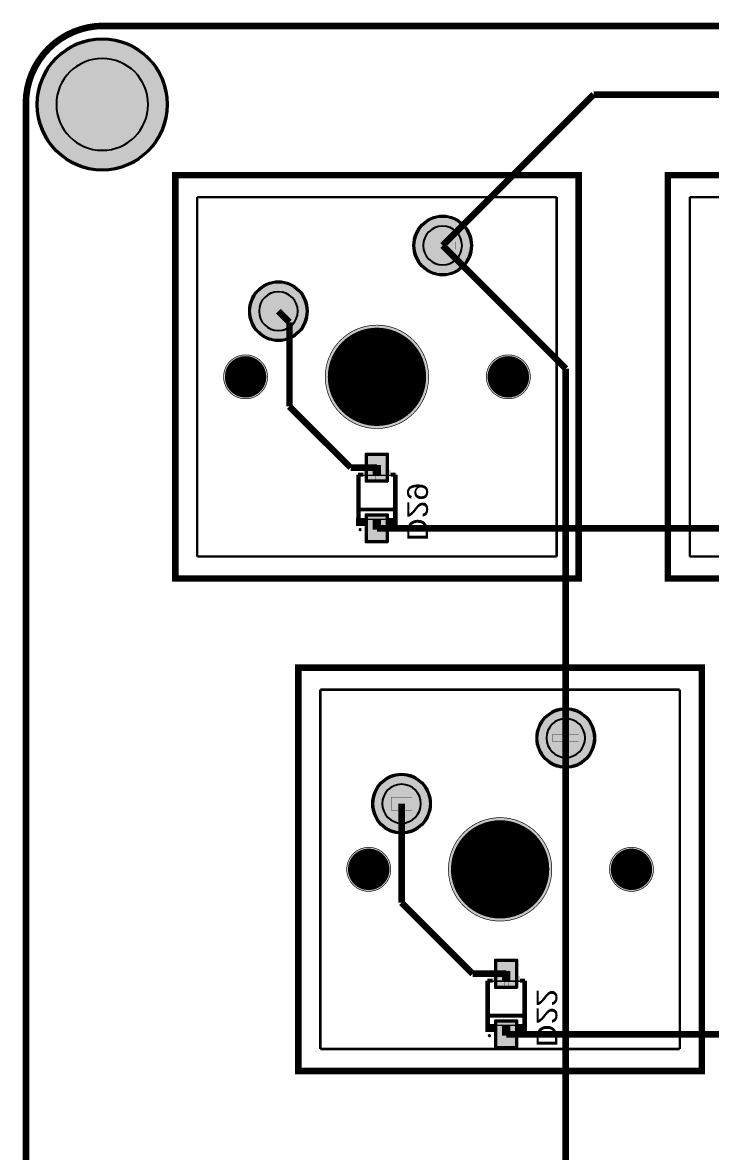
# Model space of a CAD drawing. Header units: millimetres. Extents: x 0 to 146, y -7 to 103.
# Drawn here: x -0.16 to 26.48, y 59.8 to 103.49 of the extents above; entities that cross this region are included whole.
import ezdxf
from ezdxf.enums import TextEntityAlignment as Align

# ---------------------------------------------------------------- set-up
doc = ezdxf.new("R2010")
doc.units = ezdxf.units.MM
doc.header["$MEASUREMENT"] = 0
for name, color, linetype, true_color in [('Board-Outline-Layer', 7, 'Continuous', 0xff00ff), ('Bottom-Layer', 7, 'Continuous', 0x0000ff), ('Bottom-Paste-Mask-Layer', 7, 'Continuous', 0x800000), ('Bottom-Silkscreen-Layer', 7, 'Continuous', 0x66cc33), ('Bottom-Solder-Mask-Layer', 7, 'Continuous', 0xaa00ff), ('Component-Marking-Layer', 7, 'Continuous', 0x66ffcc), ('Component-Shape-Layer', 7, 'Continuous', 0x00cccc), ('Document-Layer', 7, 'Continuous', 0xffffff), ('Hole-Layer', 7, 'Continuous', 0x222222), ('Multi-Layer', 7, 'Continuous', 0xc0c0c0), ('Pin-Floating-Layer', 7, 'Continuous', 0xff99ff), ('Pin-Soldering-Layer', 7, 'Continuous', 0xcc9999), ('Top-Layer', 7, 'Continuous', 0xff0000), ('Top-Paste-Mask-Layer', 7, 'Continuous', 0x808080), ('Top-Silkscreen-Layer', 7, 'Continuous', 0xffcc00), ('Top-Solder-Mask-Layer', 7, 'Continuous', 0x800080)]:
    doc.layers.add(name, color=color, linetype=linetype, true_color=true_color)
doc.styles.get("Standard").update_dxf_attribs({"font": 'arial.ttf'})

msp = doc.modelspace()

# ---------------------------------------------------------------- hatches: boundary and pattern name
at = {"layer": 'Bottom-Layer'}
for points in [[(0.421, 100.33, 1), (5.421, 100.33, 1)], [(14.983, 94.873, 1), (17.183, 94.873, 1)], [(8.633, 92.333, 1), (10.833, 92.333, 1)], [(13.917, 85.78), (13.167, 85.78), (13.167, 86.78), (13.917, 86.78)], [(13.917, 83.435), (13.167, 83.435), (13.167, 84.435), (13.917, 84.435)], [(19.745, 75.823, 1), (21.945, 75.823, 1)], [(13.395, 73.283, 1), (15.595, 73.283, 1)], [(18.917, 66.205), (18.167, 66.205), (18.167, 67.205), (18.917, 67.205)], [(18.917, 63.86), (18.167, 63.86), (18.167, 64.86), (18.917, 64.86)]]:
    msp.add_hatch(color=256, dxfattribs=at).paths.add_polyline_path(points)
at = {"layer": 'Bottom-Paste-Mask-Layer'}
for points in [[(0.421, 100.33, 1), (5.421, 100.33, 1)], [(14.983, 94.873, 1), (17.183, 94.873, 1)], [(8.633, 92.333, 1), (10.833, 92.333, 1)], [(13.917, 85.78), (13.167, 85.78), (13.167, 86.78), (13.917, 86.78)], [(13.917, 83.435), (13.167, 83.435), (13.167, 84.435), (13.917, 84.435)], [(19.745, 75.823, 1), (21.945, 75.823, 1)], [(13.395, 73.283, 1), (15.595, 73.283, 1)], [(18.917, 66.205), (18.167, 66.205), (18.167, 67.205), (18.917, 67.205)], [(18.917, 63.86), (18.167, 63.86), (18.167, 64.86), (18.917, 64.86)]]:
    msp.add_hatch(color=256, dxfattribs=at).paths.add_polyline_path(points)
at = {"layer": 'Bottom-Silkscreen-Layer'}
for points in [[(12.74, 84.333), (13.092, 84.333), (13.092, 84.028), (12.74, 84.028)], [(12.74, 84.333), (13.092, 84.333), (13.092, 84.028), (12.74, 84.028)], [(14.345, 84.333), (14.345, 84.028), (13.992, 84.028), (13.992, 84.333)], [(14.345, 84.333), (14.345, 84.028), (13.992, 84.028), (13.992, 84.333)], [(17.74, 64.757), (18.092, 64.757), (18.092, 64.452), (17.74, 64.452)], [(17.74, 64.757), (18.092, 64.757), (18.092, 64.452), (17.74, 64.452)], [(19.344, 64.757), (19.344, 64.452), (18.992, 64.452), (18.992, 64.757)], [(19.344, 64.757), (19.344, 64.452), (18.992, 64.452), (18.992, 64.757)]]:
    msp.add_hatch(color=256, dxfattribs=at).paths.add_polyline_path(points)
at = {"layer": 'Bottom-Solder-Mask-Layer'}
for points in [[(0.37, 100.33, 1), (5.472, 100.33, 1)], [(14.933, 94.873, 1), (17.233, 94.873, 1)], [(8.583, 92.333, 1), (10.883, 92.333, 1)], [(13.968, 85.729), (13.117, 85.729), (13.117, 86.831), (13.968, 86.831)], [(13.968, 83.384), (13.117, 83.384), (13.117, 84.486), (13.968, 84.486)], [(19.695, 75.823, 1), (21.995, 75.823, 1)], [(13.345, 73.283, 1), (15.645, 73.283, 1)], [(18.968, 66.154), (18.116, 66.154), (18.116, 67.256), (18.968, 67.256)], [(18.968, 63.809), (18.116, 63.809), (18.116, 64.91), (18.968, 64.91)]]:
    msp.add_hatch(color=256, dxfattribs=at).paths.add_polyline_path(points)
at = {"layer": 'Component-Marking-Layer'}
for points in [[(12.833, 83.883, 1), (12.952, 83.883, 1)], [(12.833, 83.883, 1), (12.952, 83.883, 1)], [(5.683, 81.993, 1), (5.802, 81.993, 1)], [(5.683, 81.993, 1), (5.802, 81.993, 1)], [(24.732, 81.993, 1), (24.852, 81.993, 1)], [(24.732, 81.993, 1), (24.852, 81.993, 1)], [(17.832, 64.307, 1), (17.952, 64.307, 1)], [(17.832, 64.307, 1), (17.952, 64.307, 1)], [(10.445, 62.943, 1), (10.565, 62.943, 1)], [(10.445, 62.943, 1), (10.565, 62.943, 1)]]:
    msp.add_hatch(color=256, dxfattribs=at).paths.add_polyline_path(points)
at = {"layer": 'Document-Layer'}
for points in [[(14.072, 86.191), (14.072, 86.035), (13.033, 86.035), (13.033, 86.191)], [(14.072, 86.191), (14.072, 86.035), (13.033, 86.035), (13.033, 86.191)], [(13.632, 86.423), (13.632, 85.799), (13.476, 85.799), (13.476, 86.423)], [(13.632, 86.423), (13.632, 85.799), (13.476, 85.799), (13.476, 86.423)], [(13.612, 83.883), (13.456, 83.883), (13.456, 84.507), (13.612, 84.507)], [(13.612, 83.883), (13.456, 83.883), (13.456, 84.507), (13.612, 84.507)], [(19.072, 66.615), (19.072, 66.459), (18.032, 66.459), (18.032, 66.615)], [(19.072, 66.615), (19.072, 66.459), (18.032, 66.459), (18.032, 66.615)], [(18.632, 66.847), (18.632, 66.223), (18.476, 66.223), (18.476, 66.847)], [(18.632, 66.847), (18.632, 66.223), (18.476, 66.223), (18.476, 66.847)], [(18.612, 64.307), (18.456, 64.307), (18.456, 64.931), (18.612, 64.931)], [(18.612, 64.307), (18.456, 64.307), (18.456, 64.931), (18.612, 64.931)]]:
    msp.add_hatch(color=256, dxfattribs=at).paths.add_polyline_path(points)
at = {"layer": 'Hole-Layer'}
for points in [[(1.146, 100.33, 1), (4.696, 100.33, 1)], [(15.333, 94.873, 1), (16.833, 94.873, 1)], [(8.983, 92.333, 1), (10.483, 92.333, 1)], [(20.095, 75.823, 1), (21.595, 75.823, 1)], [(13.745, 73.283, 1), (15.245, 73.283, 1)]]:
    msp.add_hatch(color=256, dxfattribs=at).paths.add_polyline_path(points)
at = {"layer": 'Multi-Layer'}
for points in [[(0.421, 100.33, 1), (5.421, 100.33, 1)], [(0.421, 100.33, 1), (5.421, 100.33, 1)], [(0.421, 100.33, 1), (5.421, 100.33, 1)], [(14.983, 94.873, 1), (17.183, 94.873, 1)], [(14.983, 94.873, 1), (17.183, 94.873, 1)], [(14.983, 94.873, 1), (17.183, 94.873, 1)], [(8.633, 92.333, 1), (10.833, 92.333, 1)], [(8.633, 92.333, 1), (10.833, 92.333, 1)], [(8.633, 92.333, 1), (10.833, 92.333, 1)], [(11.543, 89.793, 1), (15.543, 89.793, 1)], [(11.543, 89.793, 1), (15.543, 89.793, 1)], [(7.612, 89.793, 1), (9.314, 89.793, 1)], [(7.612, 89.793, 1), (9.314, 89.793, 1)], [(17.772, 89.793, 1), (19.474, 89.793, 1)], [(17.772, 89.793, 1), (19.474, 89.793, 1)], [(19.745, 75.823, 1), (21.945, 75.823, 1)], [(19.745, 75.823, 1), (21.945, 75.823, 1)], [(19.745, 75.823, 1), (21.945, 75.823, 1)], [(13.395, 73.283, 1), (15.595, 73.283, 1)], [(13.395, 73.283, 1), (15.595, 73.283, 1)], [(13.395, 73.283, 1), (15.595, 73.283, 1)], [(16.305, 70.743, 1), (20.305, 70.743, 1)], [(16.305, 70.743, 1), (20.305, 70.743, 1)], [(12.374, 70.743, 1), (14.076, 70.743, 1)], [(12.374, 70.743, 1), (14.076, 70.743, 1)], [(22.534, 70.743, 1), (24.236, 70.743, 1)], [(22.534, 70.743, 1), (24.236, 70.743, 1)]]:
    msp.add_hatch(color=256, dxfattribs=at).paths.add_polyline_path(points)
at = {"layer": 'Pin-Floating-Layer'}
for points in [[(13.702, 86.093), (13.702, 85.973), (13.382, 85.973), (13.382, 86.093)], [(13.702, 86.093), (13.702, 85.973), (13.382, 85.973), (13.382, 86.093)], [(13.702, 84.293), (13.702, 84.173), (13.382, 84.173), (13.382, 84.293)], [(13.702, 84.293), (13.702, 84.173), (13.382, 84.173), (13.382, 84.293)], [(18.702, 66.517), (18.702, 66.397), (18.382, 66.397), (18.382, 66.517)], [(18.702, 66.517), (18.702, 66.397), (18.382, 66.397), (18.382, 66.517)], [(18.702, 64.717), (18.702, 64.597), (18.382, 64.597), (18.382, 64.717)], [(18.702, 64.717), (18.702, 64.597), (18.382, 64.597), (18.382, 64.717)]]:
    msp.add_hatch(color=256, dxfattribs=at).paths.add_polyline_path(points)
at = {"layer": 'Pin-Soldering-Layer'}
for points in [[(15.583, 95.023), (16.583, 95.023), (16.583, 94.723), (15.583, 94.723)], [(15.583, 95.023), (16.583, 95.023), (16.583, 94.723), (15.583, 94.723)], [(9.333, 92.583), (10.133, 92.583), (10.133, 92.083), (9.333, 92.083)], [(9.333, 92.583), (10.133, 92.583), (10.133, 92.083), (9.333, 92.083)], [(13.702, 86.383), (13.702, 86.083), (13.382, 86.083), (13.382, 86.383)], [(13.702, 86.383), (13.702, 86.083), (13.382, 86.083), (13.382, 86.383)], [(13.702, 84.183), (13.702, 83.883), (13.382, 83.883), (13.382, 84.183)], [(13.702, 84.183), (13.702, 83.883), (13.382, 83.883), (13.382, 84.183)], [(20.345, 75.973), (21.345, 75.973), (21.345, 75.673), (20.345, 75.673)], [(20.345, 75.973), (21.345, 75.973), (21.345, 75.673), (20.345, 75.673)], [(14.095, 73.533), (14.895, 73.533), (14.895, 73.033), (14.095, 73.033)], [(14.095, 73.533), (14.895, 73.533), (14.895, 73.033), (14.095, 73.033)], [(18.702, 66.807), (18.702, 66.507), (18.382, 66.507), (18.382, 66.807)], [(18.702, 66.807), (18.702, 66.507), (18.382, 66.507), (18.382, 66.807)], [(18.702, 64.607), (18.702, 64.307), (18.382, 64.307), (18.382, 64.607)], [(18.702, 64.607), (18.702, 64.307), (18.382, 64.307), (18.382, 64.607)]]:
    msp.add_hatch(color=256, dxfattribs=at).paths.add_polyline_path(points)
at = {"layer": 'Top-Layer'}
for points in [[(0.421, 100.33, 1), (5.421, 100.33, 1)], [(14.983, 94.873, 1), (17.183, 94.873, 1)], [(8.633, 92.333, 1), (10.833, 92.333, 1)], [(19.745, 75.823, 1), (21.945, 75.823, 1)], [(13.395, 73.283, 1), (15.595, 73.283, 1)]]:
    msp.add_hatch(color=256, dxfattribs=at).paths.add_polyline_path(points)
at = {"layer": 'Top-Paste-Mask-Layer'}
for points in [[(0.421, 100.33, 1), (5.421, 100.33, 1)], [(14.983, 94.873, 1), (17.183, 94.873, 1)], [(8.633, 92.333, 1), (10.833, 92.333, 1)], [(19.745, 75.823, 1), (21.945, 75.823, 1)], [(13.395, 73.283, 1), (15.595, 73.283, 1)]]:
    msp.add_hatch(color=256, dxfattribs=at).paths.add_polyline_path(points)
at = {"layer": 'Top-Solder-Mask-Layer'}
for points in [[(0.37, 100.33, 1), (5.472, 100.33, 1)], [(14.933, 94.873, 1), (17.233, 94.873, 1)], [(8.583, 92.333, 1), (10.883, 92.333, 1)], [(19.695, 75.823, 1), (21.995, 75.823, 1)], [(13.345, 73.283, 1), (15.645, 73.283, 1)]]:
    msp.add_hatch(color=256, dxfattribs=at).paths.add_polyline_path(points)

# ---------------------------------------------------------------- linework, layer by layer
at = {"layer": 'Board-Outline-Layer', "const_width": 0.254}
msp.add_lwpolyline([(-0.032, 3.019), (-0.032, 100.367, -0.414), (2.968, 103.367), (143.181, 103.367), (143.181, 103.367, -0.414), (146.181, 100.367), (146.181, 100.367), (146.181, 3.019), (146.181, 3.019, -0.414), (143.181, 0.019), (143.181, 0.019), (2.968, 0.019, -0.414)], format="xyb", close=True, dxfattribs=at)
at = {"layer": 'Bottom-Layer'}
for points in [[(0.421, 100.33, 1), (5.421, 100.33, 1)], [(8.633, 92.333, 1), (10.833, 92.333, 1)], [(19.745, 75.823, 1), (21.945, 75.823, 1)], [(13.395, 73.283, 1), (15.595, 73.283, 1)]]:
    msp.add_lwpolyline(points, format="xyb", close=True, dxfattribs=at)
msp.add_lwpolyline([(14.983, 94.873, 1), (17.183, 94.873), (17.183, 94.873, 1), (14.983, 94.873)], format="xyb", dxfattribs=at)
at = {"layer": 'Bottom-Layer', "const_width": 0.254}
for points in [[(9.733, 92.333), (10.16, 91.906)], [(10.16, 91.906), (10.16, 88.646)], [(10.16, 88.646), (12.526, 86.28)], [(12.526, 86.28), (13.542, 86.28)], [(13.542, 83.935), (32.593, 83.935)], [(14.495, 73.283), (14.495, 69.452)], [(14.495, 69.452), (17.242, 66.705)], [(17.242, 66.705), (18.542, 66.705)], [(18.542, 64.36), (41.91, 64.36)]]:
    msp.add_lwpolyline(points, dxfattribs=at)
at = {"layer": 'Bottom-Layer'}
for points in [[(13.917, 85.78), (13.167, 85.78), (13.167, 86.78), (13.917, 86.78)], [(13.917, 83.435), (13.167, 83.435), (13.167, 84.435), (13.917, 84.435)], [(18.917, 66.205), (18.167, 66.205), (18.167, 67.205), (18.917, 67.205)], [(18.917, 63.86), (18.167, 63.86), (18.167, 64.86), (18.917, 64.86)]]:
    msp.add_lwpolyline(points, close=True, dxfattribs=at)
at = {"layer": 'Bottom-Paste-Mask-Layer'}
for points in [[(0.421, 100.33, 1), (5.421, 100.33, 1)], [(8.633, 92.333, 1), (10.833, 92.333, 1)], [(19.745, 75.823, 1), (21.945, 75.823, 1)], [(13.395, 73.283, 1), (15.595, 73.283, 1)]]:
    msp.add_lwpolyline(points, format="xyb", close=True, dxfattribs=at)
msp.add_lwpolyline([(14.983, 94.873, 1), (17.183, 94.873), (17.183, 94.873, 1), (14.983, 94.873)], format="xyb", dxfattribs=at)
for points in [[(13.917, 85.78), (13.167, 85.78), (13.167, 86.78), (13.917, 86.78)], [(13.917, 83.435), (13.167, 83.435), (13.167, 84.435), (13.917, 84.435)], [(18.917, 66.205), (18.167, 66.205), (18.167, 67.205), (18.917, 67.205)], [(18.917, 63.86), (18.167, 63.86), (18.167, 64.86), (18.917, 64.86)]]:
    msp.add_lwpolyline(points, close=True, dxfattribs=at)
at = {"layer": 'Bottom-Silkscreen-Layer', "const_width": 0.152}
for points in [[(12.816, 86.009), (13.022, 86.009)], [(12.816, 84.256), (12.816, 86.009)], [(12.816, 86.009), (13.022, 86.009)], [(12.816, 84.256), (12.816, 86.009)], [(14.269, 86.009), (14.072, 86.009)], [(14.269, 86.009), (14.072, 86.009)], [(14.269, 84.256), (14.269, 86.009)], [(14.269, 84.256), (14.269, 86.009)], [(14.269, 84.661), (12.816, 84.661)], [(14.269, 84.661), (12.816, 84.661)], [(17.816, 64.681), (17.816, 66.433)], [(17.816, 64.681), (17.816, 66.433)], [(17.816, 66.433), (18.022, 66.433)], [(17.816, 66.433), (18.022, 66.433)], [(19.268, 66.433), (19.072, 66.433)], [(19.268, 66.433), (19.072, 66.433)], [(19.268, 64.681), (19.268, 66.433)], [(19.268, 64.681), (19.268, 66.433)], [(19.268, 65.085), (17.816, 65.085)], [(19.268, 65.085), (17.816, 65.085)]]:
    msp.add_lwpolyline(points, dxfattribs=at)
at = {"layer": 'Bottom-Silkscreen-Layer', "const_width": 0.00508}
for points in [[(12.74, 84.333), (13.092, 84.333), (13.092, 84.028), (12.74, 84.028)], [(12.74, 84.333), (13.092, 84.333), (13.092, 84.028), (12.74, 84.028)], [(14.345, 84.333), (14.345, 84.028), (13.992, 84.028), (13.992, 84.333)], [(14.345, 84.333), (14.345, 84.028), (13.992, 84.028), (13.992, 84.333)], [(17.74, 64.757), (18.092, 64.757), (18.092, 64.452), (17.74, 64.452)], [(17.74, 64.757), (18.092, 64.757), (18.092, 64.452), (17.74, 64.452)], [(19.344, 64.757), (19.344, 64.452), (18.992, 64.452), (18.992, 64.757)], [(19.344, 64.757), (19.344, 64.452), (18.992, 64.452), (18.992, 64.757)]]:
    msp.add_lwpolyline(points, close=True, dxfattribs=at)
at = {"layer": 'Bottom-Solder-Mask-Layer'}
for points in [[(0.37, 100.33, 1), (5.472, 100.33, 1)], [(14.933, 94.873, 1), (17.233, 94.873, 1)], [(19.695, 75.823, 1), (21.995, 75.823, 1)]]:
    msp.add_lwpolyline(points, format="xyb", close=True, dxfattribs=at)
for points in [[(8.583, 92.333, 1), (10.883, 92.333), (10.883, 92.333, 1), (8.583, 92.333)], [(13.345, 73.283, 1), (15.645, 73.283), (15.645, 73.283, 1), (13.345, 73.283)]]:
    msp.add_lwpolyline(points, format="xyb", dxfattribs=at)
for points in [[(13.968, 85.729), (13.117, 85.729), (13.117, 86.831), (13.968, 86.831)], [(13.968, 83.384), (13.117, 83.384), (13.117, 84.486), (13.968, 84.486)], [(18.968, 66.154), (18.116, 66.154), (18.116, 67.256), (18.968, 67.256)], [(18.968, 63.809), (18.116, 63.809), (18.116, 64.91), (18.968, 64.91)]]:
    msp.add_lwpolyline(points, close=True, dxfattribs=at)
at = {"layer": 'Component-Marking-Layer', "const_width": 0.00508}
for points in [[(12.833, 83.883, 1), (12.952, 83.883, 1)], [(12.833, 83.883, 1), (12.952, 83.883, 1)], [(5.683, 81.993, 1), (5.802, 81.993, 1)], [(5.683, 81.993, 1), (5.802, 81.993, 1)], [(10.445, 62.943, 1), (10.565, 62.943, 1)], [(10.445, 62.943, 1), (10.565, 62.943, 1)]]:
    msp.add_lwpolyline(points, format="xyb", close=True, dxfattribs=at)
for points in [[(24.732, 81.993, 1), (24.852, 81.993), (24.852, 81.993, 1), (24.732, 81.993)], [(24.732, 81.993, 1), (24.852, 81.993), (24.852, 81.993, 1), (24.732, 81.993)], [(17.832, 64.307, 1), (17.952, 64.307), (17.952, 64.307, 1), (17.832, 64.307)], [(17.832, 64.307, 1), (17.952, 64.307), (17.952, 64.307, 1), (17.832, 64.307)]]:
    msp.add_lwpolyline(points, format="xyb", dxfattribs=at)
at = {"layer": 'Component-Shape-Layer', "const_width": 0.0508}
for points in [[(5.743, 81.993), (5.743, 97.593), (21.343, 97.593), (21.343, 81.993)], [(5.743, 81.993), (5.743, 97.593), (21.343, 97.593), (21.343, 81.993)], [(24.793, 81.993), (24.793, 97.593), (40.393, 97.593), (40.393, 81.993)], [(24.793, 81.993), (24.793, 97.593), (40.393, 97.593), (40.393, 81.993)], [(14.192, 85.983), (14.192, 84.283), (12.892, 84.283), (12.892, 85.983)], [(14.192, 85.983), (14.192, 84.283), (12.892, 84.283), (12.892, 85.983)], [(10.505, 62.943), (10.505, 78.543), (26.105, 78.543), (26.105, 62.943)], [(10.505, 62.943), (10.505, 78.543), (26.105, 78.543), (26.105, 62.943)], [(19.192, 66.407), (19.192, 64.707), (17.892, 64.707), (17.892, 66.407)], [(19.192, 66.407), (19.192, 64.707), (17.892, 64.707), (17.892, 66.407)]]:
    msp.add_lwpolyline(points, close=True, dxfattribs=at)
at = {"layer": 'Document-Layer', "const_width": 0.1}
for points in [[(6.592, 96.743), (20.493, 96.743)], [(6.592, 82.843), (6.592, 96.743)], [(20.493, 96.743), (20.493, 82.843)], [(25.642, 96.743), (39.543, 96.743)], [(25.642, 82.843), (25.642, 96.743)], [(20.493, 82.843), (6.592, 82.843)], [(39.543, 82.843), (25.642, 82.843)], [(11.355, 77.693), (25.255, 77.693)], [(11.355, 63.793), (11.355, 77.693)], [(25.255, 77.693), (25.255, 63.793)], [(25.255, 63.793), (11.355, 63.793)]]:
    msp.add_lwpolyline(points, dxfattribs=at)
at = {"layer": 'Document-Layer'}
for points, const_width in [([(12.593, 89.793, 1), (14.493, 89.793, 1)], 1.9), ([(12.593, 89.793, 1), (14.493, 89.793, 1)], 1.9), ([(8.063, 89.793, 1), (8.863, 89.793, 1)], 0.8), ([(8.063, 89.793, 1), (8.863, 89.793, 1)], 0.8), ([(18.223, 89.793, 1), (19.023, 89.793, 1)], 0.8), ([(18.223, 89.793, 1), (19.023, 89.793, 1)], 0.8), ([(12.825, 70.743, 1), (13.625, 70.743, 1)], 0.8), ([(12.825, 70.743, 1), (13.625, 70.743, 1)], 0.8), ([(22.985, 70.743, 1), (23.785, 70.743, 1)], 0.8), ([(22.985, 70.743, 1), (23.785, 70.743, 1)], 0.8)]:
    msp.add_lwpolyline(points, format="xyb", close=True, dxfattribs=dict(at, const_width=const_width))
at = {"layer": 'Document-Layer', "const_width": 0.00508}
for points in [[(14.072, 86.191), (14.072, 86.035), (13.033, 86.035), (13.033, 86.191)], [(14.072, 86.191), (14.072, 86.035), (13.033, 86.035), (13.033, 86.191)], [(13.632, 86.423), (13.632, 85.799), (13.476, 85.799), (13.476, 86.423)], [(13.632, 86.423), (13.632, 85.799), (13.476, 85.799), (13.476, 86.423)], [(13.612, 83.883), (13.456, 83.883), (13.456, 84.507), (13.612, 84.507)], [(13.612, 83.883), (13.456, 83.883), (13.456, 84.507), (13.612, 84.507)], [(19.072, 66.615), (19.072, 66.459), (18.032, 66.459), (18.032, 66.615)], [(19.072, 66.615), (19.072, 66.459), (18.032, 66.459), (18.032, 66.615)], [(18.632, 66.847), (18.632, 66.223), (18.476, 66.223), (18.476, 66.847)], [(18.632, 66.847), (18.632, 66.223), (18.476, 66.223), (18.476, 66.847)], [(18.612, 64.307), (18.456, 64.307), (18.456, 64.931), (18.612, 64.931)], [(18.612, 64.307), (18.456, 64.307), (18.456, 64.931), (18.612, 64.931)]]:
    msp.add_lwpolyline(points, close=True, dxfattribs=at)
at = {"layer": 'Document-Layer', "const_width": 1.9}
msp.add_lwpolyline([(17.355, 70.743, 1), (19.255, 70.743), (19.255, 70.743, 1), (17.355, 70.743)], format="xyb", dxfattribs=at)
msp.add_lwpolyline([(17.355, 70.743, 1), (19.255, 70.743), (19.255, 70.743, 1), (17.355, 70.743)], format="xyb", dxfattribs=at)
at = {"layer": 'Hole-Layer'}
for points in [[(1.146, 100.33, 1), (4.696, 100.33), (4.696, 100.33, 1), (1.146, 100.33)], [(15.333, 94.873, 1), (16.833, 94.873), (16.833, 94.873, 1), (15.333, 94.873)], [(8.983, 92.333, 1), (10.483, 92.333), (10.483, 92.333, 1), (8.983, 92.333)], [(20.095, 75.823, 1), (21.595, 75.823), (21.595, 75.823, 1), (20.095, 75.823)], [(13.745, 73.283, 1), (15.245, 73.283), (15.245, 73.283, 1), (13.745, 73.283)]]:
    msp.add_lwpolyline(points, format="xyb", dxfattribs=at)
at = {"layer": 'Multi-Layer'}
for points in [[(0.421, 100.33, 1), (5.421, 100.33, 1)], [(0.421, 100.33, 1), (5.421, 100.33, 1)], [(0.421, 100.33, 1), (5.421, 100.33, 1)], [(8.633, 92.333, 1), (10.833, 92.333, 1)], [(8.633, 92.333, 1), (10.833, 92.333, 1)], [(8.633, 92.333, 1), (10.833, 92.333, 1)], [(19.745, 75.823, 1), (21.945, 75.823, 1)], [(19.745, 75.823, 1), (21.945, 75.823, 1)], [(19.745, 75.823, 1), (21.945, 75.823, 1)], [(13.395, 73.283, 1), (15.595, 73.283, 1)], [(13.395, 73.283, 1), (15.595, 73.283, 1)], [(13.395, 73.283, 1), (15.595, 73.283, 1)]]:
    msp.add_lwpolyline(points, format="xyb", close=True, dxfattribs=at)
msp.add_lwpolyline([(14.983, 94.873, 1), (17.183, 94.873), (17.183, 94.873, 1), (14.983, 94.873)], format="xyb", dxfattribs=at)
msp.add_lwpolyline([(14.983, 94.873, 1), (17.183, 94.873), (17.183, 94.873, 1), (14.983, 94.873)], format="xyb", dxfattribs=at)
msp.add_lwpolyline([(14.983, 94.873, 1), (17.183, 94.873), (17.183, 94.873, 1), (14.983, 94.873)], format="xyb", dxfattribs=at)
at = {"layer": 'Multi-Layer', "const_width": 0.0254}
for points in [[(11.543, 89.793, 1), (15.543, 89.793, 1)], [(11.543, 89.793, 1), (15.543, 89.793, 1)], [(7.612, 89.793, 1), (9.314, 89.793, 1)], [(7.612, 89.793, 1), (9.314, 89.793, 1)], [(12.374, 70.743, 1), (14.076, 70.743, 1)], [(12.374, 70.743, 1), (14.076, 70.743, 1)]]:
    msp.add_lwpolyline(points, format="xyb", close=True, dxfattribs=at)
for points in [[(17.772, 89.793, 1), (19.474, 89.793), (19.474, 89.793, 1), (17.772, 89.793)], [(17.772, 89.793, 1), (19.474, 89.793), (19.474, 89.793, 1), (17.772, 89.793)], [(16.305, 70.743, 1), (20.305, 70.743), (20.305, 70.743, 1), (16.305, 70.743)], [(16.305, 70.743, 1), (20.305, 70.743), (20.305, 70.743, 1), (16.305, 70.743)], [(22.534, 70.743, 1), (24.236, 70.743), (24.236, 70.743, 1), (22.534, 70.743)], [(22.534, 70.743, 1), (24.236, 70.743), (24.236, 70.743, 1), (22.534, 70.743)]]:
    msp.add_lwpolyline(points, format="xyb", dxfattribs=at)
at = {"layer": 'Pin-Floating-Layer', "const_width": 0.00508}
for points in [[(13.702, 86.093), (13.702, 85.973), (13.382, 85.973), (13.382, 86.093)], [(13.702, 86.093), (13.702, 85.973), (13.382, 85.973), (13.382, 86.093)], [(13.702, 84.293), (13.702, 84.173), (13.382, 84.173), (13.382, 84.293)], [(13.702, 84.293), (13.702, 84.173), (13.382, 84.173), (13.382, 84.293)], [(18.702, 66.517), (18.702, 66.397), (18.382, 66.397), (18.382, 66.517)], [(18.702, 66.517), (18.702, 66.397), (18.382, 66.397), (18.382, 66.517)], [(18.702, 64.717), (18.702, 64.597), (18.382, 64.597), (18.382, 64.717)], [(18.702, 64.717), (18.702, 64.597), (18.382, 64.597), (18.382, 64.717)]]:
    msp.add_lwpolyline(points, close=True, dxfattribs=at)
at = {"layer": 'Pin-Soldering-Layer', "const_width": 0.00508}
for points in [[(15.583, 95.023), (16.583, 95.023), (16.583, 94.723), (15.583, 94.723)], [(15.583, 95.023), (16.583, 95.023), (16.583, 94.723), (15.583, 94.723)], [(9.333, 92.583), (10.133, 92.583), (10.133, 92.083), (9.333, 92.083)], [(9.333, 92.583), (10.133, 92.583), (10.133, 92.083), (9.333, 92.083)], [(13.702, 86.383), (13.702, 86.083), (13.382, 86.083), (13.382, 86.383)], [(13.702, 86.383), (13.702, 86.083), (13.382, 86.083), (13.382, 86.383)], [(13.702, 84.183), (13.702, 83.883), (13.382, 83.883), (13.382, 84.183)], [(13.702, 84.183), (13.702, 83.883), (13.382, 83.883), (13.382, 84.183)], [(20.345, 75.973), (21.345, 75.973), (21.345, 75.673), (20.345, 75.673)], [(20.345, 75.973), (21.345, 75.973), (21.345, 75.673), (20.345, 75.673)], [(14.095, 73.533), (14.895, 73.533), (14.895, 73.033), (14.095, 73.033)], [(14.095, 73.533), (14.895, 73.533), (14.895, 73.033), (14.095, 73.033)], [(18.702, 66.807), (18.702, 66.507), (18.382, 66.507), (18.382, 66.807)], [(18.702, 66.807), (18.702, 66.507), (18.382, 66.507), (18.382, 66.807)], [(18.702, 64.607), (18.702, 64.307), (18.382, 64.307), (18.382, 64.607)], [(18.702, 64.607), (18.702, 64.307), (18.382, 64.307), (18.382, 64.607)]]:
    msp.add_lwpolyline(points, close=True, dxfattribs=at)
at = {"layer": 'Top-Layer'}
for points in [[(0.421, 100.33, 1), (5.421, 100.33, 1)], [(8.633, 92.333, 1), (10.833, 92.333, 1)], [(19.745, 75.823, 1), (21.945, 75.823, 1)], [(13.395, 73.283, 1), (15.595, 73.283, 1)]]:
    msp.add_lwpolyline(points, format="xyb", close=True, dxfattribs=at)
at = {"layer": 'Top-Layer', "const_width": 0.254}
for points in [[(21.92, 100.711), (16.083, 94.873)], [(133.731, 100.711), (21.92, 100.711)], [(16.083, 94.873), (20.845, 90.111)], [(20.845, 90.111), (20.845, 75.823)], [(20.845, 75.823), (20.845, 59.156)]]:
    msp.add_lwpolyline(points, dxfattribs=at)
at = {"layer": 'Top-Layer'}
msp.add_lwpolyline([(14.983, 94.873, 1), (17.183, 94.873), (17.183, 94.873, 1), (14.983, 94.873)], format="xyb", dxfattribs=at)
at = {"layer": 'Top-Paste-Mask-Layer'}
for points in [[(0.421, 100.33, 1), (5.421, 100.33, 1)], [(8.633, 92.333, 1), (10.833, 92.333, 1)], [(19.745, 75.823, 1), (21.945, 75.823, 1)], [(13.395, 73.283, 1), (15.595, 73.283, 1)]]:
    msp.add_lwpolyline(points, format="xyb", close=True, dxfattribs=at)
msp.add_lwpolyline([(14.983, 94.873, 1), (17.183, 94.873), (17.183, 94.873, 1), (14.983, 94.873)], format="xyb", dxfattribs=at)
at = {"layer": 'Top-Silkscreen-Layer', "const_width": 0.254}
for points in [[(5.743, 97.593), (21.342, 97.593), (21.342, 81.994), (5.743, 81.994)], [(5.743, 97.593), (21.342, 97.593), (21.342, 81.994), (5.743, 81.994)], [(24.792, 97.593), (40.392, 97.593), (40.392, 81.993), (24.792, 81.993)], [(24.792, 97.593), (40.392, 97.593), (40.392, 81.993), (24.792, 81.993)], [(10.505, 78.543), (26.105, 78.543), (26.105, 62.943), (10.505, 62.943)], [(10.505, 78.543), (26.105, 78.543), (26.105, 62.943), (10.505, 62.943)]]:
    msp.add_lwpolyline(points, close=True, dxfattribs=at)
at = {"layer": 'Top-Solder-Mask-Layer'}
for points in [[(0.37, 100.33, 1), (5.472, 100.33, 1)], [(14.933, 94.873, 1), (17.233, 94.873, 1)], [(19.695, 75.823, 1), (21.995, 75.823, 1)]]:
    msp.add_lwpolyline(points, format="xyb", close=True, dxfattribs=at)
for points in [[(8.583, 92.333, 1), (10.883, 92.333), (10.883, 92.333, 1), (8.583, 92.333)], [(13.345, 73.283, 1), (15.645, 73.283), (15.645, 73.283, 1), (13.345, 73.283)]]:
    msp.add_lwpolyline(points, format="xyb", dxfattribs=at)

# ---------------------------------------------------------------- texts
at = {"layer": 'Bottom-Silkscreen-Layer', "text_generation_flag": 2, "width": 1.1}
for s, p in [('D29', (14.474, 83.435)), ('D22', (19.474, 63.86))]:
    msp.add_text(s, height=0.8001, rotation=-810, dxfattribs=at).set_placement(p, align=Align.BOTTOM_LEFT)

doc.saveas('drawing.dxf')
